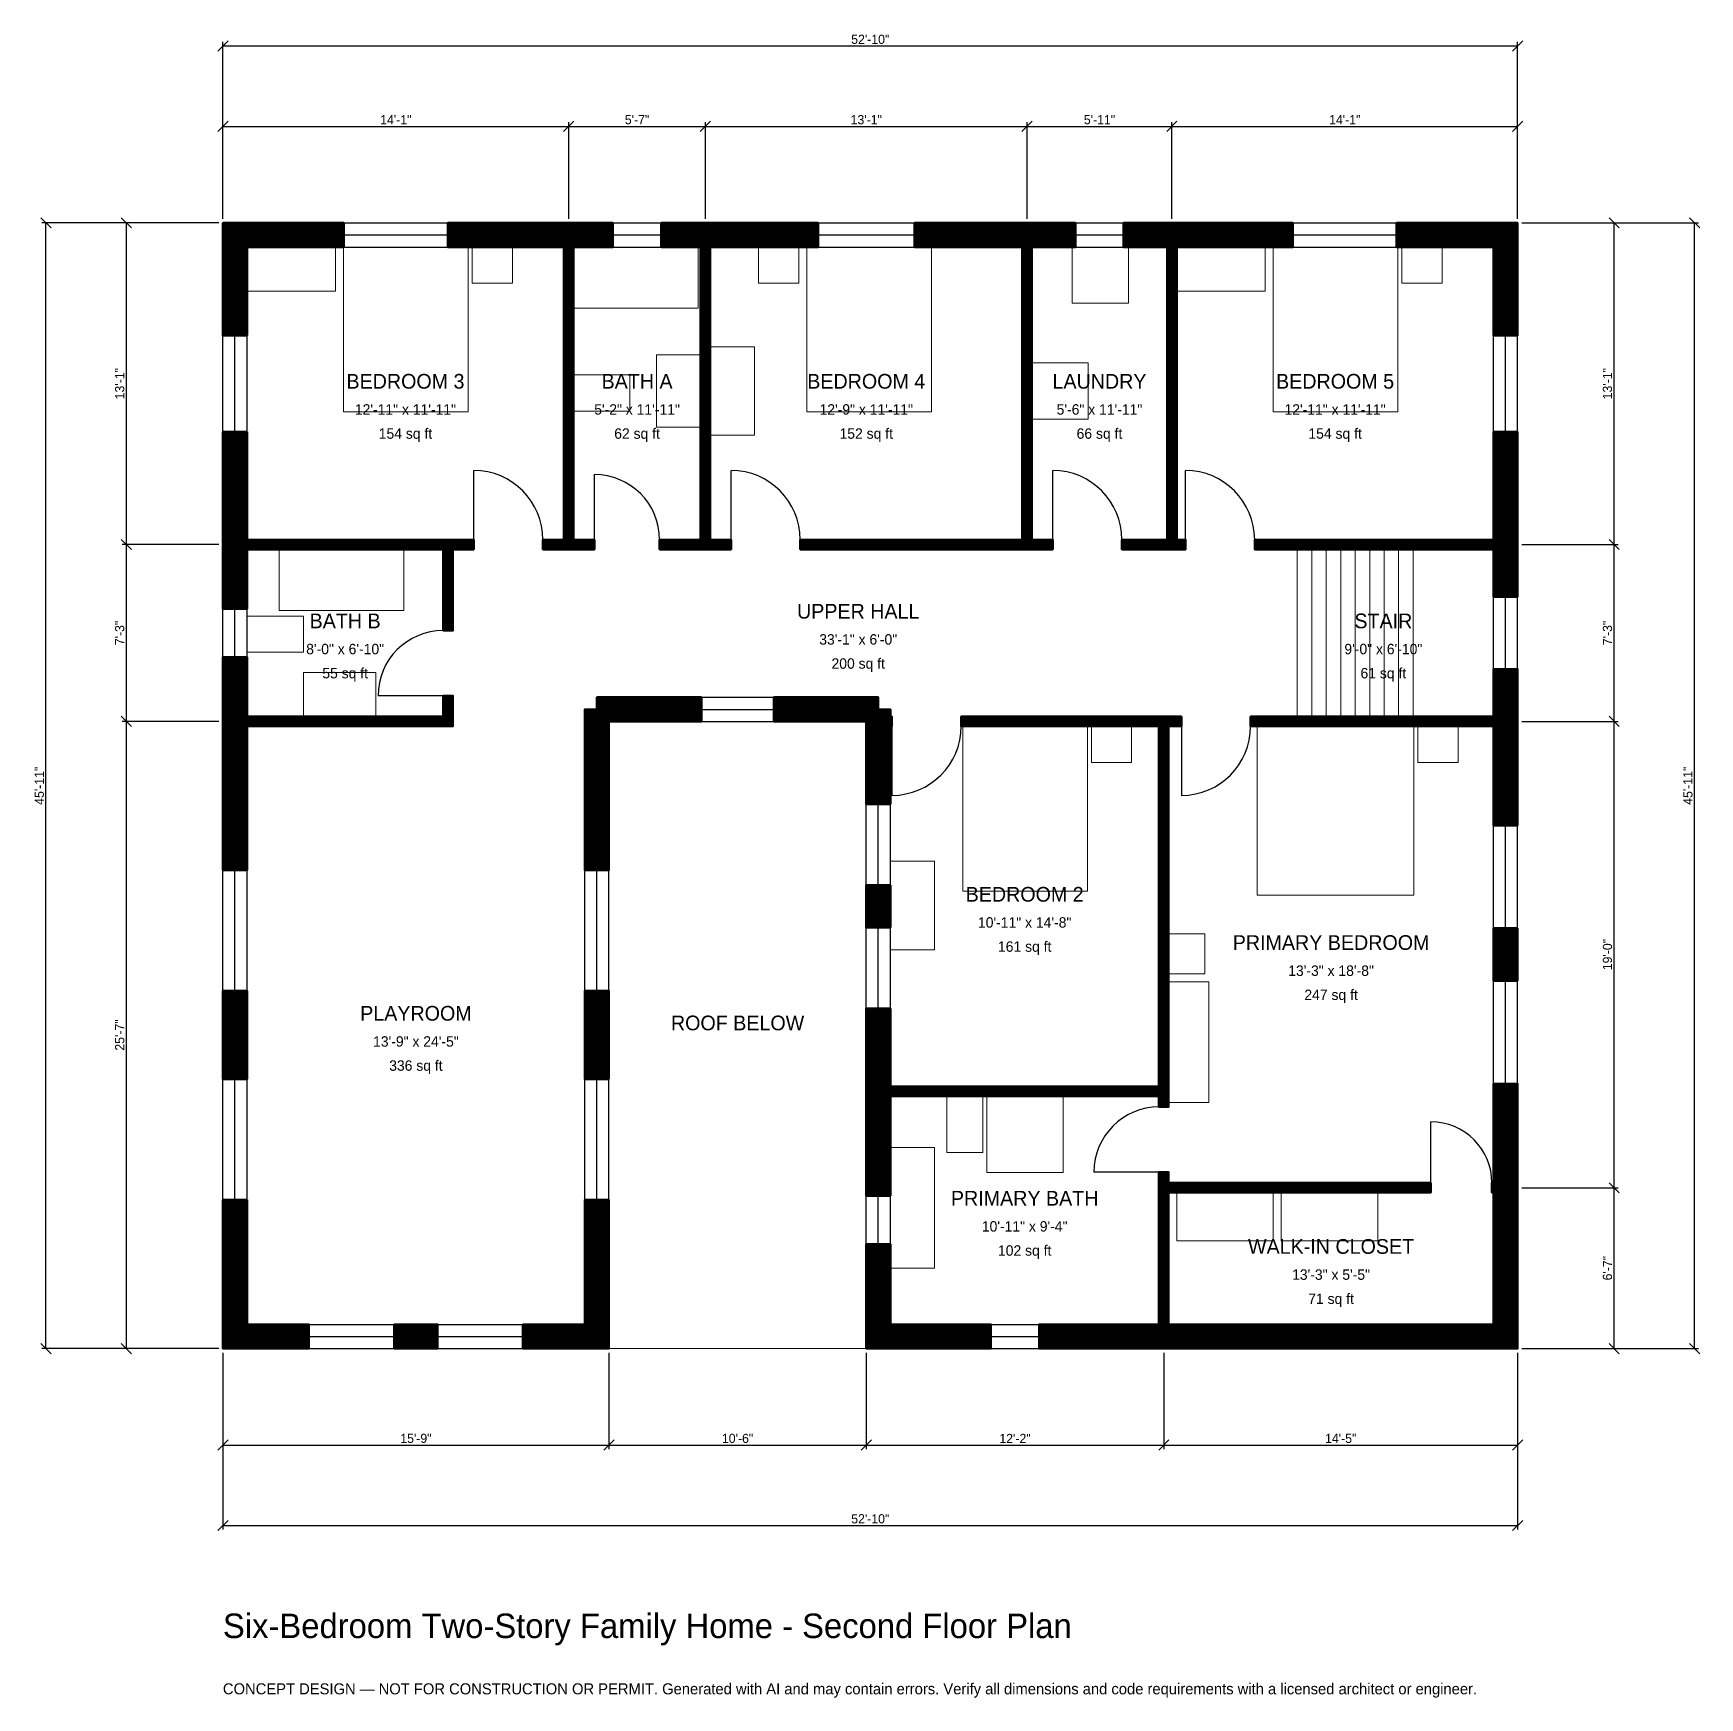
# Model space of a CAD drawing. Header units: inches. Extents: x -93 to 723, y -171 to 644.
import ezdxf
from ezdxf.enums import TextEntityAlignment as Align

# ---------------------------------------------------------------- set-up
doc = ezdxf.new("R2010")
doc.units = ezdxf.units.IN
doc.header["$MEASUREMENT"] = 0
doc.linetypes.add('DASHED', pattern=[0.6, 0.5, -0.1])
for name, color, linetype, lineweight in [('A-ANNO-DIMS', 1, 'Continuous', 13), ('A-ANNO-TEXT', 7, 'Continuous', 18), ('A-AREA-IDEN', 7, 'Continuous', 18), ('A-DOOR', 2, 'Continuous', 25), ('A-FLOR-FIXT', 9, 'Continuous', 13), ('A-FLOR-STRS', 3, 'Continuous', 18), ('A-FURN', 9, 'Continuous', 13), ('A-GLAZ', 4, 'Continuous', 25), ('A-SITE-PAVE', 8, 'Continuous', 13), ('A-WALL', 7, 'Continuous', 50), ('A-WALL-PATT', 8, 'Continuous', 13)]:
    doc.layers.add(name, color=color, linetype=linetype, lineweight=lineweight)
doc.dimstyles.new('PLAN', dxfattribs={"dimtxt": 4.5, "dimasz": 3, "dimexe": 2, "dimexo": 2, "dimgap": 1, "dimtad": 1, "dimdec": 0, "dimlunit": 4, "dimtsz": 2.5, "dimcen": 2.5, "dimclrd": 1, "dimclre": 1, "dimazin": 3, "dimtfac": 1, "dimtmove": 0, "dimatfit": 3})

msp = doc.modelspace()

# ---------------------------------------------------------------- hatches: boundary and pattern name
at = {"layer": 'A-WALL-PATT'}
h = msp.add_hatch(dxfattribs=at)
h.set_pattern_fill('ANSI31', color=8, scale=0.8)
h.paths.add_polyline_path([(0, 309.4488), (0, 309.4488), (0, 312.9921), (0, 338.5827), (11.811, 338.5827), (11.811, 312.9921), (11.811, 309.4488), (107.874, 309.4488), (107.874, 319.685), (112.5984, 319.685), (112.5984, 309.4488), (112.5984, 304.7244), (107.874, 304.7244), (11.811, 304.7244), (11.811, 301.1811), (11.811, 234.252), (0, 234.252), (0, 301.1811), (0, 304.7244), (0, 304.7244), (0, 309.4488)])
h.paths.add_polyline_path([(0, 387.7953), (0, 391.3386), (0, 391.3386), (0, 396.063), (0, 396.063), (0, 399.6063), (0, 448.8189), (11.811, 448.8189), (11.811, 399.6063), (11.811, 396.063), (107.874, 396.063), (112.5984, 396.063), (122.8346, 396.063), (122.8346, 391.3386), (112.5984, 391.3386), (112.5984, 351.5748), (107.874, 351.5748), (107.874, 391.3386), (11.811, 391.3386), (11.811, 387.7953), (11.811, 362.2047), (0, 362.2047), (0, 387.7953)])
h.paths.add_polyline_path([(0, 539.3701), (0, 539.3701), (0, 551.1811), (0, 551.1811), (0, 551.1811), (11.811, 551.1811), (11.811, 551.1811), (59.252, 551.1811), (59.252, 539.3701), (11.811, 539.3701), (11.811, 496.063), (0, 496.063), (0, 539.3701)])
h.paths.add_polyline_path([(163.3858, 551.1811), (166.9291, 551.1811), (166.9291, 551.1811), (171.6535, 551.1811), (171.6535, 551.1811), (175.1969, 551.1811), (190.9449, 551.1811), (190.9449, 539.3701), (175.1969, 539.3701), (171.6535, 539.3701), (171.6535, 396.063), (181.8898, 396.063), (181.8898, 391.3386), (171.6535, 391.3386), (166.9291, 391.3386), (156.6929, 391.3386), (156.6929, 396.063), (166.9291, 396.063), (166.9291, 539.3701), (163.3858, 539.3701), (110.0394, 539.3701), (110.0394, 551.1811), (163.3858, 551.1811)])
h.paths.add_polyline_path([(230.315, 551.1811), (233.8583, 551.1811), (233.8583, 551.1811), (238.5827, 551.1811), (238.5827, 551.1811), (242.126, 551.1811), (291.3386, 551.1811), (291.3386, 539.3701), (242.126, 539.3701), (238.5827, 539.3701), (238.5827, 396.063), (248.8189, 396.063), (248.8189, 391.3386), (238.5827, 391.3386), (233.8583, 391.3386), (213.7795, 391.3386), (213.7795, 396.063), (233.8583, 396.063), (233.8583, 539.3701), (230.315, 539.3701), (214.5669, 539.3701), (214.5669, 551.1811), (230.315, 551.1811)])
h.paths.add_polyline_path([(387.7953, 551.1811), (391.3386, 551.1811), (391.3386, 551.1811), (396.063, 551.1811), (396.063, 551.1811), (399.6063, 551.1811), (417.3228, 551.1811), (417.3228, 539.3701), (399.6063, 539.3701), (396.063, 539.3701), (396.063, 396.063), (406.2992, 396.063), (406.2992, 391.3386), (396.063, 391.3386), (391.3386, 391.3386), (282.6772, 391.3386), (282.6772, 396.063), (391.3386, 396.063), (391.3386, 539.3701), (387.7953, 539.3701), (338.5827, 539.3701), (338.5827, 551.1811), (387.7953, 551.1811)])
h.paths.add_polyline_path([(458.6614, 551.1811), (462.2047, 551.1811), (462.2047, 551.1811), (466.9291, 551.1811), (466.9291, 551.1811), (470.4724, 551.1811), (523.8189, 551.1811), (523.8189, 539.3701), (470.4724, 539.3701), (466.9291, 539.3701), (466.9291, 396.063), (471.2598, 396.063), (471.2598, 391.3386), (466.9291, 391.3386), (462.2047, 391.3386), (440.1575, 391.3386), (440.1575, 396.063), (462.2047, 396.063), (462.2047, 539.3701), (458.6614, 539.3701), (440.9449, 539.3701), (440.9449, 551.1811), (458.6614, 551.1811)])
h.paths.add_polyline_path([(622.0472, 551.1811), (622.0472, 551.1811), (633.8583, 551.1811), (633.8583, 551.1811), (633.8583, 551.1811), (633.8583, 539.3701), (633.8583, 539.3701), (633.8583, 496.063), (622.0472, 496.063), (622.0472, 539.3701), (574.6063, 539.3701), (574.6063, 551.1811), (622.0472, 551.1811)])
h.paths.add_polyline_path([(633.8583, 399.6063), (633.8583, 396.063), (633.8583, 396.063), (633.8583, 391.3386), (633.8583, 391.3386), (633.8583, 387.7953), (633.8583, 368.1102), (622.0472, 368.1102), (622.0472, 387.7953), (622.0472, 391.3386), (514.1732, 391.3386), (509.4488, 391.3386), (505.1181, 391.3386), (505.1181, 396.063), (509.4488, 396.063), (514.1732, 396.063), (622.0472, 396.063), (622.0472, 399.6063), (622.0472, 448.8189), (633.8583, 448.8189), (633.8583, 399.6063)])
h.paths.add_polyline_path([(633.8583, 312.9921), (633.8583, 309.4488), (633.8583, 309.4488), (633.8583, 304.7244), (633.8583, 304.7244), (633.8583, 301.1811), (633.8583, 256.168), (622.0472, 256.168), (622.0472, 301.1811), (622.0472, 304.7244), (514.1732, 304.7244), (509.4488, 304.7244), (503.1496, 304.7244), (503.1496, 309.4488), (509.4488, 309.4488), (514.1732, 309.4488), (622.0472, 309.4488), (622.0472, 312.9921), (622.0472, 332.6772), (633.8583, 332.6772), (633.8583, 312.9921)])
h.paths.add_polyline_path([(633.8583, 180.0525), (622.0472, 180.0525), (622.0472, 205.7743), (633.8583, 205.7743), (633.8583, 180.0525)])
h.paths.add_polyline_path([(633.8583, 84.6457), (633.8583, 81.1024), (633.8583, 81.1024), (633.8583, 76.378), (633.8583, 76.378), (633.8583, 72.8346), (633.8583, 11.811), (633.8583, 11.811), (633.8583, 0), (633.8583, 0), (633.8583, 0), (622.0472, 0), (622.0472, 0), (466.5354, 0), (462.9921, 0), (462.9921, 0), (458.2677, 0), (458.2677, 0), (454.7244, 0), (399.6063, 0), (399.6063, 11.811), (454.7244, 11.811), (458.2677, 11.811), (458.2677, 76.378), (458.2677, 81.1024), (458.2677, 86.4173), (462.9921, 86.4173), (462.9921, 81.1024), (591.3386, 81.1024), (591.3386, 76.378), (462.9921, 76.378), (462.9921, 11.811), (466.5354, 11.811), (622.0472, 11.811), (622.0472, 72.8346), (622.0472, 76.378), (621.2598, 76.378), (621.2598, 81.1024), (622.0472, 81.1024), (622.0472, 84.6457), (622.0472, 129.6588), (633.8583, 129.6588), (633.8583, 84.6457)])
h.paths.add_polyline_path([(326.7717, 0), (326.7717, 0), (314.9606, 0), (314.9606, 0), (314.9606, 0), (314.9606, 11.811), (314.9606, 11.811), (314.9606, 51.1811), (326.7717, 51.1811), (326.7717, 11.811), (375.9843, 11.811), (375.9843, 0), (326.7717, 0)])
h.paths.add_polyline_path([(314.9606, 120.0787), (314.9606, 123.622), (314.9606, 123.622), (314.9606, 128.3465), (314.9606, 128.3465), (314.9606, 131.8898), (314.9606, 166.4698), (326.7717, 166.4698), (326.7717, 131.8898), (326.7717, 128.3465), (458.2677, 128.3465), (458.2677, 304.7244), (361.4173, 304.7244), (361.4173, 309.4488), (458.2677, 309.4488), (462.9921, 309.4488), (469.2913, 309.4488), (469.2913, 304.7244), (462.9921, 304.7244), (462.9921, 128.3465), (462.9921, 123.622), (462.9921, 118.3071), (458.2677, 118.3071), (458.2677, 123.622), (326.7717, 123.622), (326.7717, 120.0787), (326.7717, 74.8031), (314.9606, 74.8031), (314.9606, 120.0787)])
h.paths.add_polyline_path([(314.9606, 226.8373), (326.7717, 226.8373), (326.7717, 206.2336), (314.9606, 206.2336), (314.9606, 226.8373)])
h.paths.add_polyline_path([(314.9606, 304.7244), (314.9606, 304.7244), (314.9606, 307.0866), (312.5984, 307.0866), (312.5984, 307.0866), (269.685, 307.0866), (269.685, 318.8976), (320.8661, 318.8976), (320.8661, 312.9921), (326.7717, 312.9921), (326.7717, 309.4488), (327.5591, 309.4488), (327.5591, 304.7244), (326.7717, 304.7244), (326.7717, 266.601), (314.9606, 266.601), (314.9606, 304.7244)])
h.paths.add_polyline_path([(188.9764, 307.0866), (188.9764, 234.252), (177.1654, 234.252), (177.1654, 312.9921), (183.0709, 312.9921), (183.0709, 318.8976), (234.252, 318.8976), (234.252, 307.0866), (188.9764, 307.0866)])
h.paths.add_polyline_path([(188.9764, 131.8898), (177.1654, 131.8898), (177.1654, 175.1969), (188.9764, 175.1969), (188.9764, 131.8898)])
h.paths.add_polyline_path([(188.9764, 11.811), (188.9764, 11.811), (188.9764, 0), (188.9764, 0), (188.9764, 0), (177.1654, 0), (177.1654, 0), (146.8504, 0), (146.8504, 11.811), (177.1654, 11.811), (177.1654, 72.8346), (188.9764, 72.8346), (188.9764, 11.811)])
h.paths.add_polyline_path([(83.8583, 0), (83.8583, 11.811), (105.1181, 11.811), (105.1181, 0), (83.8583, 0)])
h.paths.add_polyline_path([(11.811, 0), (11.811, 0), (0, 0), (0, 0), (0, 0), (0, 11.811), (0, 11.811), (0, 72.8346), (11.811, 72.8346), (11.811, 11.811), (42.126, 11.811), (42.126, 0), (11.811, 0)])
h.paths.add_polyline_path([(0, 175.1969), (11.811, 175.1969), (11.811, 131.8898), (0, 131.8898), (0, 175.1969)])

# ---------------------------------------------------------------- linework, layer by layer
at = {"layer": 'A-DOOR'}
for p, q in [((122.8346, 396.063), (122.8346, 429.9213)), ((181.8898, 396.063), (181.8898, 427.9528)), ((248.8189, 396.063), (248.8189, 429.9213)), ((406.2992, 396.063), (406.2992, 429.9213)), ((471.2598, 396.063), (471.2598, 429.9213)), ((107.874, 319.685), (75.9843, 319.685)), ((327.5591, 304.7244), (327.5591, 270.8661)), ((469.2913, 304.7244), (469.2913, 270.8661)), ((591.3386, 81.1024), (591.3386, 111.0236)), ((458.2677, 86.4173), (426.378, 86.4173))]:
    msp.add_line(p, q, dxfattribs=at)
for centre, radius, start, end in [((122.8346, 396.063), 33.8583, 0, 90), ((181.8898, 396.063), 31.8898, 0, 90), ((248.8189, 396.063), 33.8583, 0, 90), ((406.2992, 396.063), 33.8583, 0, 90), ((471.2598, 396.063), 33.8583, 0, 90), ((107.874, 319.685), 31.8898, 90, 180), ((327.5591, 304.7244), 33.8583, 270, 360), ((469.2913, 304.7244), 33.8583, 270, 360), ((458.2677, 86.4173), 31.8898, 90, 180), ((591.3386, 81.1024), 29.9213, 0, 90)]:
    msp.add_arc(centre, radius, start, end, dxfattribs=at)
at = {"layer": 'A-FLOR-FIXT'}
for points in [[(171.6535, 509.4488), (232.6772, 509.4488), (232.6772, 539.3701), (171.6535, 539.3701)], [(212.2047, 451.1811), (233.8583, 451.1811), (233.8583, 486.6142), (212.2047, 486.6142)], [(171.6535, 459.0551), (199.2126, 459.0551), (199.2126, 476.7717), (171.6535, 476.7717)], [(27.5591, 361.4173), (88.5827, 361.4173), (88.5827, 391.3386), (27.5591, 391.3386)], [(11.811, 340.9449), (39.3701, 340.9449), (39.3701, 358.6614), (11.811, 358.6614)], [(39.3701, 309.4488), (74.8031, 309.4488), (74.8031, 331.1024), (39.3701, 331.1024)], [(354.3307, 96.063), (372.0472, 96.063), (372.0472, 123.622), (354.3307, 123.622)], [(374.0157, 86.2205), (411.4173, 86.2205), (411.4173, 123.622), (374.0157, 123.622)], [(326.7717, 39.3701), (348.4252, 39.3701), (348.4252, 98.4252), (326.7717, 98.4252)]]:
    msp.add_lwpolyline(points, close=True, dxfattribs=at)
at = {"layer": 'A-FLOR-STRS'}
for p, q in [((525.9843, 309.4488), (525.9843, 391.3386)), ((533.0709, 309.4488), (533.0709, 391.3386)), ((540.1575, 309.4488), (540.1575, 391.3386)), ((547.2441, 309.4488), (547.2441, 391.3386)), ((554.3307, 309.4488), (554.3307, 391.3386)), ((561.4173, 309.4488), (561.4173, 391.3386)), ((568.5039, 309.4488), (568.5039, 391.3386)), ((575.5906, 309.4488), (575.5906, 391.3386)), ((582.6772, 309.4488), (582.6772, 391.3386))]:
    msp.add_line(p, q, dxfattribs=at)
at = {"layer": 'A-FURN'}
for points in [[(11.811, 517.7165), (55.1181, 517.7165), (55.1181, 539.3701), (11.811, 539.3701)], [(59.0551, 458.6614), (120.0787, 458.6614), (120.0787, 539.3701), (59.0551, 539.3701)], [(122.0472, 521.6535), (141.7323, 521.6535), (141.7323, 539.3701), (122.0472, 539.3701)], [(262.2047, 521.6535), (281.8898, 521.6535), (281.8898, 539.3701), (262.2047, 539.3701)], [(285.8268, 458.6614), (346.8504, 458.6614), (346.8504, 539.3701), (285.8268, 539.3701)], [(415.748, 511.811), (443.3071, 511.811), (443.3071, 539.3701), (415.748, 539.3701)], [(466.9291, 517.7165), (510.2362, 517.7165), (510.2362, 539.3701), (466.9291, 539.3701)], [(514.1732, 458.6614), (575.1968, 458.6614), (575.1968, 539.3701), (514.1732, 539.3701)], [(577.1654, 521.6535), (596.8504, 521.6535), (596.8504, 539.3701), (577.1654, 539.3701)], [(238.5827, 447.2441), (260.2362, 447.2441), (260.2362, 490.5512), (238.5827, 490.5512)], [(396.063, 455.1181), (423.622, 455.1181), (423.622, 482.6772), (396.063, 482.6772)], [(362.2047, 224.0157), (423.2283, 224.0157), (423.2283, 304.7244), (362.2047, 304.7244)], [(425.1968, 287.0079), (444.8819, 287.0079), (444.8819, 304.7244), (425.1968, 304.7244)], [(506.2992, 222.0472), (583.0709, 222.0472), (583.0709, 304.7244), (506.2992, 304.7244)], [(585.0394, 287.0079), (604.7244, 287.0079), (604.7244, 304.7244), (585.0394, 304.7244)], [(326.7717, 195.2756), (348.4252, 195.2756), (348.4252, 238.5827), (326.7717, 238.5827)], [(462.9921, 183.4646), (480.7087, 183.4646), (480.7087, 203.1496), (462.9921, 203.1496)], [(462.9921, 120.4724), (482.6772, 120.4724), (482.6772, 179.5276), (462.9921, 179.5276)], [(466.9291, 52.7559), (514.1732, 52.7559), (514.1732, 76.378), (466.9291, 76.378)], [(518.1102, 52.7559), (565.3543, 52.7559), (565.3543, 76.378), (518.1102, 76.378)]]:
    msp.add_lwpolyline(points, close=True, dxfattribs=at)
at = {"layer": 'A-GLAZ'}
for p, q in [((59.252, 551.1811), (110.0394, 551.1811)), ((190.9449, 551.1811), (214.5669, 551.1811)), ((291.3386, 551.1811), (338.5827, 551.1811)), ((417.3228, 551.1811), (440.9449, 551.1811)), ((523.8189, 551.1811), (574.6063, 551.1811)), ((59.252, 545.2756), (110.0394, 545.2756)), ((59.252, 539.3701), (110.0394, 539.3701)), ((190.9449, 545.2756), (214.5669, 545.2756)), ((190.9449, 539.3701), (214.5669, 539.3701)), ((291.3386, 545.2756), (338.5827, 545.2756)), ((291.3386, 539.3701), (338.5827, 539.3701)), ((417.3228, 545.2756), (440.9449, 545.2756)), ((417.3228, 539.3701), (440.9449, 539.3701)), ((523.8189, 545.2756), (574.6063, 545.2756)), ((523.8189, 539.3701), (574.6063, 539.3701)), ((0, 448.8189), (0, 496.063)), ((5.9055, 448.8189), (5.9055, 496.063)), ((11.811, 448.8189), (11.811, 496.063)), ((622.0472, 448.8189), (622.0472, 496.063)), ((627.9528, 448.8189), (627.9528, 496.063)), ((633.8583, 448.8189), (633.8583, 496.063)), ((622.0472, 332.6772), (622.0472, 368.1102)), ((627.9528, 332.6772), (627.9528, 368.1102)), ((633.8583, 332.6772), (633.8583, 368.1102)), ((0, 338.5827), (0, 362.2047)), ((5.9055, 338.5827), (5.9055, 362.2047)), ((11.811, 338.5827), (11.811, 362.2047)), ((234.252, 318.8976), (269.685, 318.8976)), ((234.252, 312.9921), (269.685, 312.9921)), ((234.252, 307.0866), (269.685, 307.0866)), ((314.9606, 226.8373), (314.9606, 266.601)), ((320.8661, 226.8373), (320.8661, 266.601)), ((326.7717, 226.8373), (326.7717, 266.601)), ((622.0472, 205.7743), (622.0472, 256.168)), ((627.9528, 205.7743), (627.9528, 256.168)), ((633.8583, 205.7743), (633.8583, 256.168)), ((0, 175.1969), (0, 234.252)), ((5.9055, 175.1969), (5.9055, 234.252)), ((11.811, 175.1969), (11.811, 234.252)), ((177.1654, 175.1969), (177.1654, 234.252)), ((183.0709, 175.1969), (183.0709, 234.252)), ((188.9764, 175.1969), (188.9764, 234.252)), ((314.9606, 166.4698), (314.9606, 206.2336)), ((320.8661, 166.4698), (320.8661, 206.2336)), ((326.7717, 166.4698), (326.7717, 206.2336)), ((622.0472, 129.6588), (622.0472, 180.0525)), ((627.9528, 129.6588), (627.9528, 180.0525)), ((633.8583, 129.6588), (633.8583, 180.0525)), ((0, 72.8346), (0, 131.8898)), ((5.9055, 72.8346), (5.9055, 131.8898)), ((11.811, 72.8346), (11.811, 131.8898)), ((177.1654, 72.8346), (177.1654, 131.8898)), ((183.0709, 72.8346), (183.0709, 131.8898)), ((188.9764, 72.8346), (188.9764, 131.8898)), ((314.9606, 51.1811), (314.9606, 74.8031)), ((320.8661, 51.1811), (320.8661, 74.8031)), ((326.7717, 51.1811), (326.7717, 74.8031)), ((42.126, 11.811), (83.8583, 11.811)), ((105.1181, 11.811), (146.8504, 11.811)), ((375.9843, 11.811), (399.6063, 11.811)), ((42.126, 5.9055), (83.8583, 5.9055)), ((42.126, 0), (83.8583, 0)), ((105.1181, 5.9055), (146.8504, 5.9055)), ((105.1181, 0), (146.8504, 0)), ((375.9843, 5.9055), (399.6063, 5.9055)), ((375.9843, 0), (399.6063, 0))]:
    msp.add_line(p, q, dxfattribs=at)
at = {"layer": 'A-SITE-PAVE', "linetype": 'DASHED'}
msp.add_lwpolyline([(188.9764, 0), (314.9606, 0), (314.9606, 307.0866), (188.9764, 307.0866)], close=True, dxfattribs=at)
at = {"layer": 'A-WALL'}
for points in [[(0, 539.3701), (0, 539.3701), (0, 551.1811), (0, 551.1811), (0, 551.1811), (11.811, 551.1811), (11.811, 551.1811), (59.252, 551.1811), (59.252, 539.3701), (11.811, 539.3701), (11.811, 496.063), (0, 496.063), (0, 539.3701)], [(163.3858, 551.1811), (166.9291, 551.1811), (166.9291, 551.1811), (171.6535, 551.1811), (171.6535, 551.1811), (175.1969, 551.1811), (190.9449, 551.1811), (190.9449, 539.3701), (175.1969, 539.3701), (171.6535, 539.3701), (171.6535, 396.063), (181.8898, 396.063), (181.8898, 391.3386), (171.6535, 391.3386), (166.9291, 391.3386), (156.6929, 391.3386), (156.6929, 396.063), (166.9291, 396.063), (166.9291, 539.3701), (163.3858, 539.3701), (110.0394, 539.3701), (110.0394, 551.1811), (163.3858, 551.1811)], [(230.315, 551.1811), (233.8583, 551.1811), (233.8583, 551.1811), (238.5827, 551.1811), (238.5827, 551.1811), (242.126, 551.1811), (291.3386, 551.1811), (291.3386, 539.3701), (242.126, 539.3701), (238.5827, 539.3701), (238.5827, 396.063), (248.8189, 396.063), (248.8189, 391.3386), (238.5827, 391.3386), (233.8583, 391.3386), (213.7795, 391.3386), (213.7795, 396.063), (233.8583, 396.063), (233.8583, 539.3701), (230.315, 539.3701), (214.5669, 539.3701), (214.5669, 551.1811), (230.315, 551.1811)], [(387.7953, 551.1811), (391.3386, 551.1811), (391.3386, 551.1811), (396.063, 551.1811), (396.063, 551.1811), (399.6063, 551.1811), (417.3228, 551.1811), (417.3228, 539.3701), (399.6063, 539.3701), (396.063, 539.3701), (396.063, 396.063), (406.2992, 396.063), (406.2992, 391.3386), (396.063, 391.3386), (391.3386, 391.3386), (282.6772, 391.3386), (282.6772, 396.063), (391.3386, 396.063), (391.3386, 539.3701), (387.7953, 539.3701), (338.5827, 539.3701), (338.5827, 551.1811), (387.7953, 551.1811)], [(458.6614, 551.1811), (462.2047, 551.1811), (462.2047, 551.1811), (466.9291, 551.1811), (466.9291, 551.1811), (470.4724, 551.1811), (523.8189, 551.1811), (523.8189, 539.3701), (470.4724, 539.3701), (466.9291, 539.3701), (466.9291, 396.063), (471.2598, 396.063), (471.2598, 391.3386), (466.9291, 391.3386), (462.2047, 391.3386), (440.1575, 391.3386), (440.1575, 396.063), (462.2047, 396.063), (462.2047, 539.3701), (458.6614, 539.3701), (440.9449, 539.3701), (440.9449, 551.1811), (458.6614, 551.1811)], [(622.0472, 551.1811), (622.0472, 551.1811), (633.8583, 551.1811), (633.8583, 551.1811), (633.8583, 551.1811), (633.8583, 539.3701), (633.8583, 539.3701), (633.8583, 496.063), (622.0472, 496.063), (622.0472, 539.3701), (574.6063, 539.3701), (574.6063, 551.1811), (622.0472, 551.1811)], [(0, 387.7953), (0, 391.3386), (0, 391.3386), (0, 396.063), (0, 396.063), (0, 399.6063), (0, 448.8189), (11.811, 448.8189), (11.811, 399.6063), (11.811, 396.063), (107.874, 396.063), (112.5984, 396.063), (122.8346, 396.063), (122.8346, 391.3386), (112.5984, 391.3386), (112.5984, 351.5748), (107.874, 351.5748), (107.874, 391.3386), (11.811, 391.3386), (11.811, 387.7953), (11.811, 362.2047), (0, 362.2047), (0, 387.7953)], [(633.8583, 399.6063), (633.8583, 396.063), (633.8583, 396.063), (633.8583, 391.3386), (633.8583, 391.3386), (633.8583, 387.7953), (633.8583, 368.1102), (622.0472, 368.1102), (622.0472, 387.7953), (622.0472, 391.3386), (514.1732, 391.3386), (509.4488, 391.3386), (505.1181, 391.3386), (505.1181, 396.063), (509.4488, 396.063), (514.1732, 396.063), (622.0472, 396.063), (622.0472, 399.6063), (622.0472, 448.8189), (633.8583, 448.8189), (633.8583, 399.6063)], [(0, 309.4488), (0, 309.4488), (0, 312.9921), (0, 338.5827), (11.811, 338.5827), (11.811, 312.9921), (11.811, 309.4488), (107.874, 309.4488), (107.874, 319.685), (112.5984, 319.685), (112.5984, 309.4488), (112.5984, 304.7244), (107.874, 304.7244), (11.811, 304.7244), (11.811, 301.1811), (11.811, 234.252), (0, 234.252), (0, 301.1811), (0, 304.7244), (0, 304.7244), (0, 309.4488)], [(633.8583, 312.9921), (633.8583, 309.4488), (633.8583, 309.4488), (633.8583, 304.7244), (633.8583, 304.7244), (633.8583, 301.1811), (633.8583, 256.168), (622.0472, 256.168), (622.0472, 301.1811), (622.0472, 304.7244), (514.1732, 304.7244), (509.4488, 304.7244), (503.1496, 304.7244), (503.1496, 309.4488), (509.4488, 309.4488), (514.1732, 309.4488), (622.0472, 309.4488), (622.0472, 312.9921), (622.0472, 332.6772), (633.8583, 332.6772), (633.8583, 312.9921)], [(188.9764, 307.0866), (188.9764, 234.252), (177.1654, 234.252), (177.1654, 312.9921), (183.0709, 312.9921), (183.0709, 318.8976), (234.252, 318.8976), (234.252, 307.0866), (188.9764, 307.0866)], [(314.9606, 304.7244), (314.9606, 304.7244), (314.9606, 307.0866), (312.5984, 307.0866), (312.5984, 307.0866), (269.685, 307.0866), (269.685, 318.8976), (320.8661, 318.8976), (320.8661, 312.9921), (326.7717, 312.9921), (326.7717, 309.4488), (327.5591, 309.4488), (327.5591, 304.7244), (326.7717, 304.7244), (326.7717, 266.601), (314.9606, 266.601), (314.9606, 304.7244)], [(314.9606, 120.0787), (314.9606, 123.622), (314.9606, 123.622), (314.9606, 128.3465), (314.9606, 128.3465), (314.9606, 131.8898), (314.9606, 166.4698), (326.7717, 166.4698), (326.7717, 131.8898), (326.7717, 128.3465), (458.2677, 128.3465), (458.2677, 304.7244), (361.4173, 304.7244), (361.4173, 309.4488), (458.2677, 309.4488), (462.9921, 309.4488), (469.2913, 309.4488), (469.2913, 304.7244), (462.9921, 304.7244), (462.9921, 128.3465), (462.9921, 123.622), (462.9921, 118.3071), (458.2677, 118.3071), (458.2677, 123.622), (326.7717, 123.622), (326.7717, 120.0787), (326.7717, 74.8031), (314.9606, 74.8031), (314.9606, 120.0787)], [(314.9606, 226.8373), (326.7717, 226.8373), (326.7717, 206.2336), (314.9606, 206.2336), (314.9606, 226.8373)], [(633.8583, 180.0525), (622.0472, 180.0525), (622.0472, 205.7743), (633.8583, 205.7743), (633.8583, 180.0525)], [(0, 175.1969), (11.811, 175.1969), (11.811, 131.8898), (0, 131.8898), (0, 175.1969)], [(188.9764, 131.8898), (177.1654, 131.8898), (177.1654, 175.1969), (188.9764, 175.1969), (188.9764, 131.8898)], [(633.8583, 84.6457), (633.8583, 81.1024), (633.8583, 81.1024), (633.8583, 76.378), (633.8583, 76.378), (633.8583, 72.8346), (633.8583, 11.811), (633.8583, 11.811), (633.8583, 0), (633.8583, 0), (633.8583, 0), (622.0472, 0), (622.0472, 0), (466.5354, 0), (462.9921, 0), (462.9921, 0), (458.2677, 0), (458.2677, 0), (454.7244, 0), (399.6063, 0), (399.6063, 11.811), (454.7244, 11.811), (458.2677, 11.811), (458.2677, 76.378), (458.2677, 81.1024), (458.2677, 86.4173), (462.9921, 86.4173), (462.9921, 81.1024), (591.3386, 81.1024), (591.3386, 76.378), (462.9921, 76.378), (462.9921, 11.811), (466.5354, 11.811), (622.0472, 11.811), (622.0472, 72.8346), (622.0472, 76.378), (621.2598, 76.378), (621.2598, 81.1024), (622.0472, 81.1024), (622.0472, 84.6457), (622.0472, 129.6588), (633.8583, 129.6588), (633.8583, 84.6457)], [(11.811, 0), (11.811, 0), (0, 0), (0, 0), (0, 0), (0, 11.811), (0, 11.811), (0, 72.8346), (11.811, 72.8346), (11.811, 11.811), (42.126, 11.811), (42.126, 0), (11.811, 0)], [(188.9764, 11.811), (188.9764, 11.811), (188.9764, 0), (188.9764, 0), (188.9764, 0), (177.1654, 0), (177.1654, 0), (146.8504, 0), (146.8504, 11.811), (177.1654, 11.811), (177.1654, 72.8346), (188.9764, 72.8346), (188.9764, 11.811)], [(326.7717, 0), (326.7717, 0), (314.9606, 0), (314.9606, 0), (314.9606, 0), (314.9606, 11.811), (314.9606, 11.811), (314.9606, 51.1811), (326.7717, 51.1811), (326.7717, 11.811), (375.9843, 11.811), (375.9843, 0), (326.7717, 0)], [(83.8583, 0), (83.8583, 11.811), (105.1181, 11.811), (105.1181, 0), (83.8583, 0)]]:
    msp.add_lwpolyline(points, close=True, dxfattribs=at)

# ---------------------------------------------------------------- texts
at = {"layer": 'A-ANNO-TEXT'}
for s, height, p in [('Six-Bedroom Two-Story Family Home - Second Floor Plan', 12, (0, -141.7323)), ('CONCEPT DESIGN — NOT FOR CONSTRUCTION OR PERMIT. Generated with AI and may contain errors. Verify all dimensions and code requirements with a licensed architect or engineer.', 5.4, (0, -169.2913))]:
    msp.add_text(s, height=height, dxfattribs=at).set_placement(p)
at = {"layer": 'A-AREA-IDEN'}
for s, height, p in [('BEDROOM 3', 7.2, (89.3701, 473.622)), ('BATH A', 7.2, (202.7559, 473.622)), ('BEDROOM 4', 7.2, (314.9606, 473.622)), ('LAUNDRY', 7.2, (429.1339, 473.622)), ('BEDROOM 5', 7.2, (544.4882, 473.622)), ('12\'-11" x 11\'-11"', 5.1, (89.3701, 459.8425)), ('5\'-2" x 11\'-11"', 5.1, (202.7559, 459.8425)), ('12\'-9" x 11\'-11"', 5.1, (314.9606, 459.8425)), ('5\'-6" x 11\'-11"', 5.1, (429.1339, 459.8425)), ('12\'-11" x 11\'-11"', 5.1, (544.4882, 459.8425)), ('154 sq ft', 5.1, (89.3701, 448.0315)), ('62 sq ft', 5.1, (202.7559, 448.0315)), ('152 sq ft', 5.1, (314.9606, 448.0315)), ('66 sq ft', 5.1, (429.1339, 448.0315)), ('154 sq ft', 5.1, (544.4882, 448.0315)), ('BATH B', 7.2, (59.8425, 356.2992)), ('UPPER HALL', 7.2, (311.0236, 361.0236)), ('STAIR', 7.2, (568.1102, 356.2992)), ('8\'-0" x 6\'-10"', 5.1, (59.8425, 342.5197)), ('33\'-1" x 6\'-0"', 5.1, (311.0236, 347.2441)), ('9\'-0" x 6\'-10"', 5.1, (568.1102, 342.5197)), ('200 sq ft', 5.1, (311.0236, 335.4331)), ('55 sq ft', 5.1, (59.8425, 330.7087)), ('61 sq ft', 5.1, (568.1102, 330.7087)), ('BEDROOM 2', 7.2, (392.5197, 222.4409)), ('10\'-11" x 14\'-8"', 5.1, (392.5197, 208.6614)), ('161 sq ft', 5.1, (392.5197, 196.8504)), ('PRIMARY BEDROOM', 7.2, (542.5197, 198.8189)), ('13\'-3" x 18\'-8"', 5.1, (542.5197, 185.0394)), ('247 sq ft', 5.1, (542.5197, 173.2283)), ('PLAYROOM', 7.2, (94.4882, 164.1732)), ('ROOF BELOW', 7.2, (251.9685, 159.4488)), ('13\'-9" x 24\'-5"', 5.1, (94.4882, 150.3937)), ('336 sq ft', 5.1, (94.4882, 138.5827)), ('PRIMARY BATH', 7.2, (392.5197, 73.622)), ('10\'-11" x 9\'-4"', 5.1, (392.5197, 59.8425)), ('102 sq ft', 5.1, (392.5197, 48.0315)), ('WALK-IN CLOSET', 7.2, (542.5197, 50)), ('13\'-3" x 5\'-5"', 5.1, (542.5197, 36.2205)), ('71 sq ft', 5.1, (542.5197, 24.4094))]:
    msp.add_text(s, height=height, dxfattribs=at).set_placement(p, align=Align.MIDDLE_CENTER)

# ---------------------------------------------------------------- dimensions: what is measured, and where the dimension line sits
at = {"layer": 'A-ANNO-DIMS'}
for base, p1, p2, text in [((0, 637.7953), (0, 551.1811), (633.8583, 551.1811), '52\'-10"'), ((0, 598.4252), (0, 551.1811), (169.2913, 551.1811), '14\'-1"'), ((169.2913, 598.4252), (169.2913, 551.1811), (236.2205, 551.1811), '5\'-7"'), ((236.2205, 598.4252), (236.2205, 551.1811), (393.7008, 551.1811), '13\'-1"'), ((393.7008, 598.4252), (393.7008, 551.1811), (464.5669, 551.1811), '5\'-11"'), ((464.5669, 598.4252), (464.5669, 551.1811), (633.8583, 551.1811), '14\'-1"'), ((0, -47.2441), (0, 0), (188.9764, 0), '15\'-9"'), ((0, -86.6142), (0, 0), (633.8583, 0), '52\'-10"'), ((188.9764, -47.2441), (188.9764, 0), (314.9606, 0), '10\'-6"'), ((314.9606, -47.2441), (314.9606, 0), (460.6299, 0), '12\'-2"'), ((460.6299, -47.2441), (460.6299, 0), (633.8583, 0), '14\'-5"')]:
    msp.add_linear_dim(base=base, p1=p1, p2=p2, text=text, dimstyle='PLAN', dxfattribs=at).render()
for base, p1, p2, text in [((-86.6142, 0), (0, 0), (0, 551.1811), '45\'-11"'), ((-47.2441, 393.7008), (0, 393.7008), (0, 551.1811), '13\'-1"'), ((681.1024, 393.7008), (633.8583, 393.7008), (633.8583, 551.1811), '13\'-1"'), ((720.4724, 0), (633.8583, 0), (633.8583, 551.1811), '45\'-11"'), ((-47.2441, 307.0866), (0, 307.0866), (0, 393.7008), '7\'-3"'), ((681.1024, 307.0866), (633.8583, 307.0866), (633.8583, 393.7008), '7\'-3"'), ((-47.2441, 0), (0, 0), (0, 307.0866), '25\'-7"'), ((681.1024, 78.7402), (633.8583, 78.7402), (633.8583, 307.0866), '19\'-0"'), ((681.1024, 0), (633.8583, 0), (633.8583, 78.7402), '6\'-7"')]:
    msp.add_linear_dim(base=base, p1=p1, p2=p2, angle=90, text=text, dimstyle='PLAN', dxfattribs=at).render()

doc.saveas('drawing.dxf')
